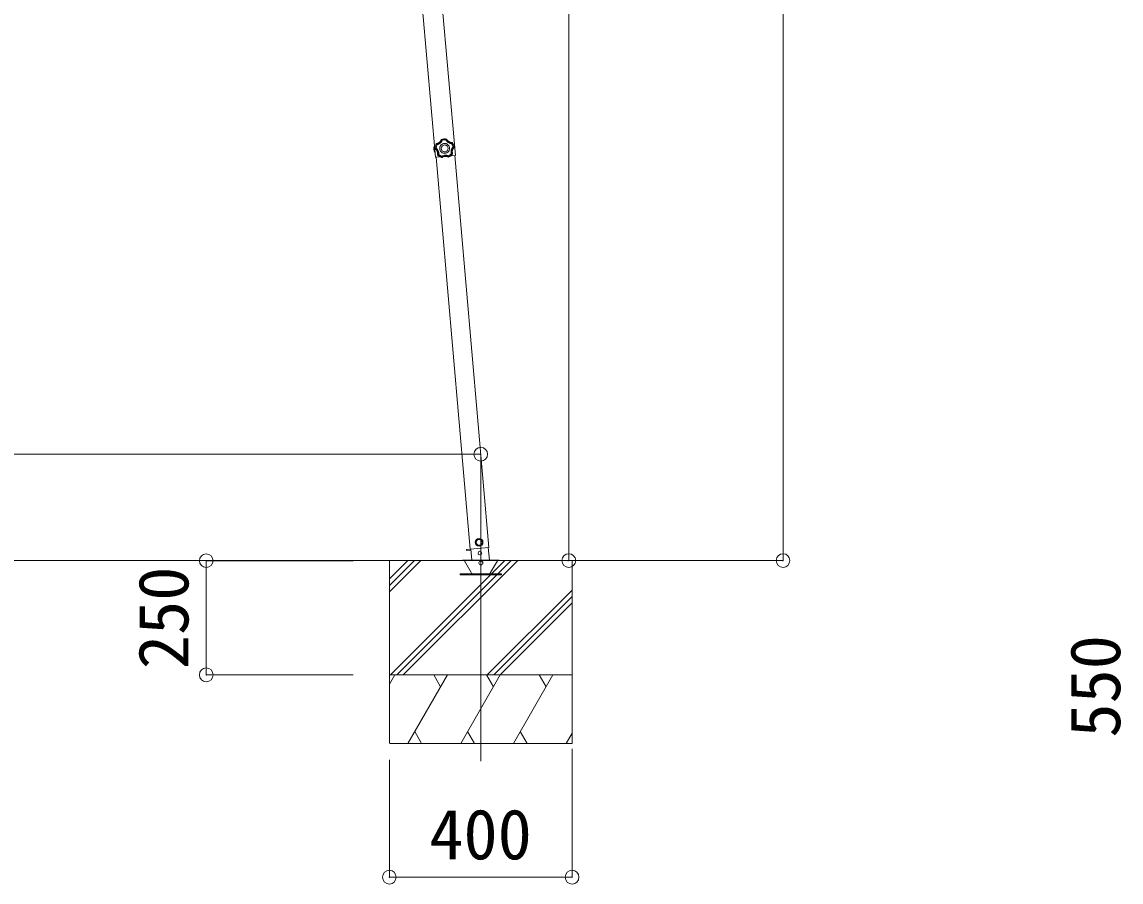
# Model space of a CAD drawing. Units: millimetres at full size. Extents: x -21204 to 8479, y -5853 to 7886.
# Drawn here: x -51 to 2355, y -1824 to 59 of the extents above; entities that cross this region are included whole.
import ezdxf
from ezdxf.enums import TextEntityAlignment as Align

# ---------------------------------------------------------------- set-up
doc = ezdxf.new("R2010")
doc.units = ezdxf.units.MM
doc.header["$LTSCALE"] = 30
doc.header["$PDMODE"] = 32
doc.header["$PDSIZE"] = 30
for name, color, linetype, lineweight in [('0-0_0', 7, 'Continuous', 9), ('0-A_寸法', 6, 'Continuous', 9), ('1-0_FRAME', 7, 'Continuous', 9), ('1-1_GLASS', 4, 'Continuous', 9), ('1-2_GLASS_SEAL', 7, 'Continuous', 9), ('1-8', 2, 'Continuous', 9), ('1-A', 6, 'Continuous', 9)]:
    doc.layers.add(name, color=color, linetype=linetype, lineweight=lineweight)
doc.styles.add('ＭＳ ゴシック', font='')
doc.styles.get('ＭＳ ゴシック').set_extended_font_data('MS Gothic')

msp = doc.modelspace()

# ---------------------------------------------------------------- linework, layer by layer
at = {"layer": '0-0_0', "color": 6}
for p, q in [((1615.28, -1120.76), (1615.28, 1964.44)), ((1146.26, 1763.04), (1146.26, -1120.76))]:
    msp.add_line(p, q, dxfattribs=at)
at = {"layer": '0-0_0'}
msp.add_line((-1438.62, -1120.81), (1483.2, -1120.81), dxfattribs=at)
at = {"layer": '0-A_寸法'}
for p, q in [((1146.26, -1120.76), (817.44, -1120.76)), ((1615.28, -1120.76), (1146.26, -1120.76))]:
    msp.add_line(p, q, dxfattribs=at)
for p in [(1146.26, -1120.76), (1615.28, -1120.76)]:
    msp.add_point(p, dxfattribs=at)
at = {"layer": '1-0_FRAME'}
for p, q in [((753.28, -1160.89), (793.36, -1120.82)), ((753.28, -1189.18), (821.64, -1120.82)), ((753.28, -1175.03), (807.5, -1120.82)), ((753.28, -1120.82), (753.28, -1520.82)), ((755.49, -1370.82), (1005.49, -1120.82)), ((769.63, -1370.82), (1019.63, -1120.82)), ((783.77, -1370.82), (1033.77, -1120.82)), ((1153.28, -1120.82), (1153.28, -1520.82)), ((967.62, -1370.82), (1153.28, -1185.16)), ((981.76, -1370.82), (1153.28, -1199.3)), ((995.9, -1370.82), (1153.28, -1213.44)), ((753.28, -1391.41), (765.17, -1370.81)), ((755.42, -1370.82), (1153.28, -1370.82)), ((794.04, -1520.81), (880.64, -1370.82)), ((865.64, -1396.8), (850.64, -1370.82)), ((909.51, -1520.82), (996.11, -1370.82)), ((981.11, -1396.8), (966.11, -1370.82)), ((1024.98, -1520.81), (1111.58, -1370.82)), ((1096.58, -1396.8), (1081.58, -1370.81)), ((809.04, -1494.84), (824.04, -1520.81)), ((924.51, -1494.83), (939.51, -1520.82)), ((1039.98, -1494.83), (1054.98, -1520.81)), ((1140.45, -1520.81), (1153.28, -1498.6)), ((755.42, -1520.82), (1148.01, -1520.82)), ((760.69, -1520.82), (1153.28, -1520.82))]:
    msp.add_line(p, q, dxfattribs=at)
at = {"layer": '1-1_GLASS'}
for p, q in [((727.73, 1711.98), (897.86, -233.3)), ((930.6, -1095.42), (855.52, -237)), ((971.44, -1091.85), (896.37, -233.43))]:
    msp.add_line(p, q, dxfattribs=at)
msp.add_lwpolyline([(683.9, 1708.15), (854.03, -237.13), (897.86, -233.3)], dxfattribs=at)
at = {"layer": '1-2_GLASS_SEAL'}
for p, q in [((851.21, -213.59), (851.92, -213.52)), ((851.21, -213.59), (851.78, -220.06)), ((851.92, -213.52), (853.06, -226.47)), ((856.48, -207.54), (856.1, -207.79)), ((856.48, -207.54), (856.1, -207.79)), ((856.37, -208.07), (856.1, -207.79)), ((856.75, -207.82), (856.37, -208.07)), ((856.75, -207.82), (856.37, -208.07)), ((856.48, -207.54), (856.75, -207.82)), ((867.45, -198.27), (867.14, -198.6)), ((867.45, -198.27), (867.14, -198.6)), ((867.37, -198.91), (867.14, -198.6)), ((867.69, -198.58), (867.37, -198.91)), ((867.69, -198.58), (867.37, -198.91)), ((867.45, -198.27), (867.69, -198.58)), ((878.35, -197.83), (878.54, -197.49)), ((878.71, -198.12), (878.35, -197.83)), ((878.71, -198.12), (878.35, -197.83)), ((878.9, -197.78), (878.54, -197.49)), ((878.9, -197.78), (878.54, -197.49)), ((878.9, -197.78), (878.71, -198.12)), ((890.47, -205.46), (890.69, -205.15)), ((890.88, -205.66), (890.47, -205.46)), ((890.88, -205.66), (890.47, -205.46)), ((891.1, -205.35), (890.69, -205.15)), ((891.1, -205.35), (890.69, -205.15)), ((891.1, -205.35), (890.88, -205.66)), ((894.72, -216.01), (894.88, -215.57)), ((894.73, -216.01), (894.88, -215.58)), ((895.1, -216.08), (894.73, -216.01)), ((894.88, -215.58), (895.27, -215.65)), ((895.1, -216.08), (895.27, -215.65)), ((895.1, -216.08), (895.27, -215.65)), ((852.35, -226.54), (851.78, -220.06)), ((852.35, -226.54), (853.06, -226.47)), ((853.41, -218.57), (853.78, -218.45)), ((853.41, -218.57), (853.63, -218.97)), ((853.41, -218.57), (853.63, -218.97)), ((854, -218.85), (853.63, -218.97)), ((853.78, -218.45), (854, -218.85)), ((853.78, -218.45), (854, -218.85)), ((858.84, -231.87), (859.19, -231.7)), ((858.84, -231.87), (858.96, -232.31)), ((858.84, -231.87), (858.96, -232.31)), ((859.31, -232.15), (858.96, -232.31)), ((859.19, -231.7), (859.31, -232.15)), ((859.19, -231.7), (859.31, -232.15)), ((868.38, -237.81), (868.83, -237.73)), ((868.38, -237.81), (868.83, -237.73)), ((868.39, -238.2), (868.38, -237.81)), ((868.39, -238.2), (868.84, -238.12)), ((868.39, -238.2), (868.84, -238.12)), ((868.83, -237.73), (868.84, -238.12)), ((882.66, -236.76), (883.12, -236.78)), ((882.71, -237.15), (882.66, -236.76)), ((882.66, -236.76), (883.12, -236.78)), ((882.71, -237.15), (883.17, -237.17)), ((882.71, -237.15), (883.17, -237.17)), ((883.12, -236.78), (883.17, -237.17)), ((891.31, -229.91), (891.37, -229.46)), ((891.31, -229.91), (891.37, -229.46)), ((891.68, -230.03), (891.31, -229.91)), ((891.37, -229.46), (891.74, -229.57)), ((891.68, -230.03), (891.74, -229.57)), ((891.68, -230.03), (891.74, -229.57)), ((922.1, -1096.46), (931.96, -1095.59)), ((922.1, -1096.46), (922.27, -1098.45)), ((932.14, -1097.59), (922.27, -1098.45)), ((930.54, -1095.42), (971.38, -1091.85)), ((931.94, -1095.3), (934.08, -1119.8)), ((972.42, -1119.81), (969.99, -1091.97)), ((993.78, -1119.81), (913.78, -1119.81)), ((913.78, -1119.81), (993.78, -1119.81)), ((913.78, -1120.81), (913.78, -1119.81)), ((913.78, -1120.81), (993.78, -1120.81)), ((932.47, -1146.81), (917.75, -1121.31)), ((989.81, -1121.31), (975.09, -1146.81)), ((993.78, -1120.81), (993.78, -1119.81)), ((993.78, -1119.81), (993.78, -1120.81))]:
    msp.add_line(p, q, dxfattribs=at)
for points in [[(856.1, -207.79), (854.89, -210.33), (854.03, -213), (853.53, -215.76), (853.41, -218.57)], [(856.1, -207.79), (854.89, -210.33), (854.03, -213), (853.54, -215.76), (853.41, -218.57)], [(856.37, -208.07), (855.21, -210.52), (854.39, -213.09), (853.91, -215.74), (853.78, -218.45)], [(856.37, -208.07), (856.38, -208.09), (856.39, -208.1), (856.41, -208.13), (856.44, -208.17), (856.48, -208.21), (856.52, -208.26), (856.57, -208.32), (856.63, -208.39), (856.69, -208.46), (856.75, -208.54), (856.83, -208.63), (856.99, -208.81), (857.15, -209), (857.29, -209.16), (857.39, -209.27), (857.48, -209.37), (857.58, -209.48), (857.68, -209.59), (857.77, -209.7), (856.33, -213.57), (855.78, -217.67)], [(867.14, -198.6), (866.93, -199.24), (866.69, -199.87), (866.46, -200.4), (866.31, -200.7), (866.16, -201), (865.99, -201.3), (865.82, -201.59), (865.64, -201.87), (865.02, -202.76), (864.15, -203.77), (863.17, -204.68), (862.1, -205.49), (860.95, -206.17), (859.97, -206.63), (859.66, -206.76), (859.34, -206.88), (859.03, -206.99), (858.71, -207.09), (858.38, -207.18), (857.81, -207.32), (857.15, -207.45), (856.48, -207.54)], [(856.75, -207.82), (857.41, -207.73), (858.06, -207.6), (858.63, -207.46), (858.95, -207.37), (859.27, -207.27), (859.58, -207.16), (859.89, -207.04), (860.2, -206.92), (860.7, -206.7), (861.28, -206.4), (861.85, -206.08), (862.16, -205.88), (862.44, -205.7), (862.71, -205.51), (862.97, -205.31), (863.23, -205.11), (863.74, -204.68), (864.67, -203.75), (865.49, -202.72), (866.03, -201.92), (866.36, -201.35), (866.66, -200.76), (866.93, -200.16), (867.16, -199.54), (867.37, -198.91)], [(856.75, -207.82), (856.76, -207.83), (856.77, -207.85), (856.78, -207.89), (856.8, -207.93), (856.83, -207.98), (856.86, -208.04), (856.89, -208.1), (856.93, -208.18), (856.98, -208.26), (857.02, -208.35), (857.08, -208.46), (857.19, -208.67), (857.32, -208.89), (857.42, -209.08), (857.49, -209.2), (857.56, -209.32), (857.63, -209.44), (857.7, -209.57), (857.77, -209.7)], [(867.37, -198.91), (867.4, -198.94), (867.48, -198.99), (867.59, -199.08), (867.74, -199.19), (867.91, -199.33), (868.11, -199.48), (868.33, -199.66), (868.56, -199.84), (868.8, -200.04), (869.04, -200.25), (868.79, -200.9), (868.51, -201.53), (868.24, -202.09), (868.07, -202.39), (867.9, -202.7), (867.72, -202.99), (867.53, -203.29), (867.34, -203.58), (866.72, -204.42), (865.81, -205.45), (864.81, -206.4), (864.45, -206.7), (864.17, -206.91), (863.89, -207.12), (863.61, -207.32), (863.32, -207.52), (862.94, -207.76), (862.34, -208.11), (861.73, -208.43), (861.1, -208.71), (860.46, -208.97), (859.81, -209.2), (859.14, -209.4), (858.46, -209.56), (857.77, -209.7)], [(885.18, -217.33), (885.04, -216.23), (884.81, -215.17), (884.47, -214.16), (884.04, -213.2), (883.52, -212.29), (882.92, -211.44), (882.24, -210.65), (881.49, -209.93), (880.68, -209.29), (879.8, -208.73), (878.88, -208.25), (877.91, -207.87), (876.89, -207.57), (875.84, -207.38), (874.76, -207.29), (873.65, -207.31), (872.56, -207.44), (871.5, -207.68), (870.49, -208.02), (869.52, -208.45), (868.61, -208.97), (867.76, -209.57), (866.98, -210.25), (866.26, -211), (865.62, -211.81), (865.06, -212.68), (864.58, -213.61), (864.19, -214.58), (863.9, -215.6), (863.7, -216.65), (863.62, -217.73), (863.64, -218.83), (863.77, -219.93), (864.01, -220.99), (864.35, -222), (864.78, -222.97), (865.3, -223.88), (865.9, -224.73), (866.58, -225.51)], [(878.54, -197.49), (875.75, -197.12), (872.94, -197.13), (870.17, -197.51), (867.45, -198.27)], [(878.54, -197.49), (875.75, -197.12), (872.94, -197.13), (870.17, -197.51), (867.45, -198.27)], [(878.35, -197.83), (875.66, -197.49), (872.97, -197.5), (870.3, -197.87), (867.69, -198.58)], [(867.69, -198.58), (867.71, -198.61), (867.78, -198.68), (867.87, -198.79), (867.99, -198.94), (868.13, -199.11), (868.29, -199.3), (868.47, -199.52), (868.65, -199.75), (868.85, -199.99), (869.04, -200.25)], [(877.24, -199.67), (873.11, -199.5), (869.04, -200.25)], [(878.35, -197.83), (878.33, -197.87), (878.28, -197.95), (878.2, -198.07), (878.1, -198.23), (877.98, -198.42), (877.85, -198.64), (877.71, -198.87), (877.56, -199.13), (877.4, -199.4), (877.24, -199.67)], [(878.71, -198.12), (878.68, -198.15), (878.61, -198.22), (878.51, -198.32), (878.38, -198.45), (878.23, -198.61), (878.05, -198.79), (877.86, -198.99), (877.66, -199.21), (877.45, -199.44), (877.24, -199.67)], [(890.47, -205.46), (890.45, -205.51), (890.42, -205.59), (890.37, -205.73), (890.31, -205.9), (890.24, -206.11), (890.15, -206.35), (890.05, -206.61), (889.95, -206.88), (889.83, -207.17), (889.71, -207.47), (889.01, -207.43), (888.31, -207.36), (887.61, -207.25), (886.92, -207.11), (886.24, -206.94), (885.24, -206.63), (883.96, -206.1), (882.73, -205.45), (882.2, -205.12), (881.91, -204.93), (881.62, -204.73), (881.34, -204.52), (881.06, -204.3), (880.73, -204.03), (880.21, -203.56), (879.71, -203.08), (879.23, -202.56), (878.78, -202.03), (878.35, -201.47), (877.95, -200.89), (877.58, -200.29), (877.24, -199.67)], [(878.71, -198.12), (879, -198.71), (879.32, -199.29), (879.67, -199.86), (880.06, -200.4), (880.47, -200.92), (880.9, -201.42), (881.36, -201.89), (881.84, -202.34), (882.17, -202.62), (882.43, -202.83), (882.69, -203.03), (882.96, -203.22), (883.24, -203.41), (883.61, -203.65), (884.77, -204.27), (885.98, -204.77), (886.93, -205.05), (887.25, -205.13), (887.58, -205.21), (887.9, -205.27), (888.23, -205.32), (888.56, -205.37), (889.14, -205.43), (889.8, -205.46), (890.47, -205.46)], [(890.69, -205.15), (890.02, -205.15), (889.35, -205.12), (888.77, -205.06), (888.43, -205.01), (888.1, -204.96), (887.77, -204.89), (887.44, -204.82), (887.12, -204.74), (886.08, -204.42), (884.85, -203.9), (883.68, -203.25), (882.58, -202.48), (881.58, -201.61), (880.84, -200.82), (880.62, -200.56), (880.41, -200.29), (880.21, -200.02), (880.01, -199.75), (879.82, -199.47), (879.51, -198.97), (879.19, -198.38), (878.9, -197.78)], [(891.37, -229.46), (891.33, -229.45), (891.23, -229.45), (891.09, -229.45), (890.9, -229.45), (890.68, -229.44), (890.43, -229.43), (890.16, -229.42), (889.86, -229.4), (889.55, -229.38), (889.23, -229.36), (889.05, -228.68), (888.9, -227.99), (888.79, -227.3), (888.71, -226.6), (888.66, -225.89), (888.65, -224.85), (888.75, -223.46), (888.99, -222.09), (889.14, -221.49), (889.23, -221.15), (889.34, -220.82), (889.45, -220.48), (889.57, -220.15), (889.73, -219.75), (890.01, -219.11), (890.32, -218.49), (890.66, -217.88), (891.03, -217.28), (891.43, -216.7), (891.86, -216.14), (892.31, -215.6), (892.79, -215.09)], [(890.88, -205.66), (890.86, -205.7), (890.81, -205.78), (890.73, -205.9), (890.63, -206.06), (890.51, -206.25), (890.38, -206.46), (890.23, -206.7), (890.06, -206.95), (889.89, -207.2), (889.71, -207.47)], [(892.79, -215.09), (891.68, -211.11), (889.71, -207.47)], [(894.73, -216.01), (894.25, -216.47), (893.79, -216.95), (893.37, -217.46), (892.97, -217.99), (892.6, -218.54), (892.26, -219.11), (891.95, -219.69), (891.68, -220.28), (891.51, -220.69), (891.39, -221), (891.28, -221.31), (891.18, -221.63), (891.09, -221.95), (890.98, -222.38), (890.75, -223.67), (890.65, -224.98), (890.67, -225.97), (890.69, -226.3), (890.72, -226.63), (890.76, -226.96), (890.81, -227.28), (890.87, -227.61), (890.99, -228.18), (891.16, -228.82), (891.37, -229.46)], [(894.88, -215.57), (894.38, -212.92), (893.53, -210.35), (892.36, -207.93), (890.88, -205.66)], [(891.74, -229.57), (891.53, -228.93), (891.36, -228.28), (891.23, -227.71), (891.17, -227.38), (891.12, -227.05), (891.08, -226.72), (891.05, -226.38), (891.03, -226.05), (891.01, -224.96), (891.12, -223.63), (891.38, -222.32), (891.77, -221.04), (892.29, -219.81), (892.82, -218.86), (892.99, -218.57), (893.18, -218.29), (893.37, -218.02), (893.57, -217.75), (893.78, -217.48), (894.16, -217.03), (894.62, -216.54), (895.1, -216.08)], [(895.27, -215.65), (894.75, -212.88), (893.88, -210.22), (892.66, -207.69), (891.1, -205.35)], [(895.27, -215.65), (894.75, -212.88), (893.88, -210.22), (892.66, -207.69), (891.11, -205.34)], [(894.88, -215.57), (894.84, -215.56), (894.75, -215.54), (894.61, -215.5), (894.43, -215.46), (894.21, -215.41), (893.97, -215.35), (893.7, -215.28), (893.41, -215.22), (893.1, -215.15), (892.79, -215.09)], [(894.72, -216.01), (894.69, -215.99), (894.6, -215.94), (894.47, -215.88), (894.31, -215.8), (894.11, -215.7), (893.88, -215.59), (893.63, -215.47), (893.36, -215.34), (893.08, -215.22), (892.79, -215.09)], [(853.63, -218.97), (854.18, -219.37), (854.7, -219.79), (855.14, -220.18), (855.38, -220.41), (855.61, -220.65), (855.84, -220.9), (856.07, -221.15), (856.28, -221.41), (856.93, -222.28), (857.62, -223.42), (858.19, -224.63), (858.62, -225.9), (858.92, -227.2), (859.06, -228.27), (859.08, -228.61), (859.1, -228.94), (859.1, -229.28), (859.1, -229.62), (859.09, -229.95), (859.04, -230.54), (858.96, -231.21), (858.84, -231.87)], [(853.78, -218.45), (853.82, -218.43), (853.91, -218.39), (854.04, -218.34), (854.22, -218.27), (854.42, -218.19), (854.66, -218.09), (854.92, -217.99), (855.2, -217.89), (855.49, -217.78), (855.78, -217.67)], [(854, -218.85), (854.03, -218.83), (854.11, -218.77), (854.23, -218.69), (854.38, -218.59), (854.56, -218.46), (854.77, -218.32), (855, -218.17), (855.25, -218.01), (855.52, -217.84), (855.78, -217.67), (856.33, -218.11), (856.85, -218.58), (857.29, -219.01), (857.53, -219.26), (857.76, -219.52), (857.99, -219.78), (858.21, -220.05), (858.43, -220.32), (859.04, -221.17), (859.74, -222.35), (860.33, -223.6), (860.5, -224.04), (860.62, -224.36), (860.74, -224.69), (860.84, -225.02), (860.93, -225.36), (861.05, -225.8), (861.19, -226.48), (861.3, -227.15), (861.39, -227.84), (861.43, -228.53), (861.45, -229.22), (861.43, -229.92), (861.38, -230.62), (861.29, -231.31)], [(859.19, -231.7), (859.31, -231.05), (859.39, -230.39), (859.43, -229.8), (859.44, -229.47), (859.45, -229.14), (859.44, -228.81), (859.42, -228.48), (859.4, -228.15), (859.34, -227.6), (859.24, -226.96), (859.11, -226.31), (859.02, -225.96), (858.93, -225.64), (858.84, -225.33), (858.73, -225.01), (858.61, -224.7), (858.36, -224.09), (857.76, -222.91), (857.04, -221.81), (856.45, -221.06), (856.01, -220.57), (855.54, -220.1), (855.05, -219.66), (854.54, -219.24), (854, -218.85)], [(858.96, -232.31), (861, -234.25), (863.28, -235.89), (865.75, -237.21), (868.38, -238.2)], [(858.96, -232.31), (861.01, -234.25), (863.28, -235.89), (865.75, -237.21), (868.39, -238.2)], [(859.19, -231.7), (859.23, -231.7), (859.33, -231.68), (859.47, -231.66), (859.65, -231.63), (859.87, -231.59), (860.12, -231.55), (860.39, -231.5), (860.68, -231.44), (860.98, -231.38), (861.29, -231.31)], [(859.31, -232.15), (859.36, -232.13), (859.45, -232.09), (859.58, -232.04), (859.75, -231.97), (859.96, -231.89), (860.19, -231.79), (860.45, -231.68), (860.72, -231.56), (861, -231.44), (861.29, -231.31)], [(859.31, -232.15), (861.29, -234), (863.47, -235.58), (865.85, -236.85), (868.38, -237.81)], [(861.29, -231.31), (864.54, -233.88), (868.27, -235.67)], [(866.58, -225.51), (867.32, -226.23), (868.14, -226.87), (869.01, -227.43), (869.94, -227.91), (870.91, -228.3), (871.92, -228.59), (872.97, -228.78), (874.05, -228.87), (875.16, -228.85), (876.26, -228.72), (877.31, -228.48), (878.33, -228.14), (879.29, -227.71), (880.2, -227.19), (881.05, -226.59), (881.84, -225.91), (882.55, -225.17), (883.2, -224.35), (883.76, -223.48), (884.24, -222.55), (884.62, -221.58), (884.92, -220.57), (885.11, -219.52), (885.2, -218.43), (885.18, -217.33)], [(868.83, -237.73), (868.82, -237.69), (868.79, -237.6), (868.75, -237.46), (868.7, -237.28), (868.64, -237.07), (868.57, -236.83), (868.49, -236.56), (868.42, -236.27), (868.34, -235.97), (868.27, -235.67), (868.86, -235.28), (869.46, -234.93), (870.09, -234.61), (870.73, -234.31), (871.38, -234.05), (872.37, -233.72), (873.72, -233.39), (875.1, -233.19), (875.72, -233.15), (876.07, -233.13), (876.42, -233.13), (876.77, -233.13), (877.12, -233.14), (877.56, -233.17), (878.25, -233.24), (878.94, -233.34), (879.62, -233.47), (880.3, -233.64), (880.98, -233.84), (881.64, -234.08), (882.3, -234.34), (882.93, -234.64)], [(868.38, -237.81), (868.38, -237.77), (868.37, -237.67), (868.36, -237.53), (868.35, -237.34), (868.33, -237.12), (868.32, -236.87), (868.3, -236.59), (868.29, -236.29), (868.27, -235.98), (868.27, -235.67)], [(882.66, -236.76), (882.07, -236.45), (881.47, -236.17), (880.86, -235.92), (880.23, -235.71), (879.59, -235.52), (878.95, -235.38), (878.3, -235.26), (877.65, -235.19), (877.21, -235.15), (876.88, -235.14), (876.55, -235.13), (876.22, -235.13), (875.89, -235.14), (875.45, -235.17), (874.14, -235.35), (872.87, -235.66), (871.93, -235.98), (871.63, -236.11), (871.32, -236.24), (871.02, -236.38), (870.72, -236.53), (870.43, -236.68), (869.92, -236.98), (869.37, -237.34), (868.83, -237.73)], [(868.84, -238.12), (869.38, -237.72), (869.94, -237.35), (870.45, -237.06), (870.74, -236.9), (871.04, -236.75), (871.35, -236.61), (871.66, -236.47), (871.97, -236.35), (873, -236), (874.29, -235.69), (875.62, -235.53), (876.96, -235.51), (878.29, -235.63), (879.36, -235.83), (879.68, -235.91), (880.01, -236), (880.33, -236.1), (880.65, -236.21), (880.96, -236.32), (881.51, -236.54), (882.12, -236.83), (882.71, -237.15)], [(882.66, -236.76), (882.67, -236.72), (882.68, -236.63), (882.7, -236.49), (882.73, -236.3), (882.76, -236.08), (882.8, -235.83), (882.83, -235.56), (882.87, -235.26), (882.9, -234.96), (882.93, -234.64)], [(882.93, -234.64), (886.38, -232.35), (889.23, -229.36)], [(883.12, -236.78), (883.12, -236.74), (883.11, -236.64), (883.1, -236.5), (883.09, -236.31), (883.07, -236.09), (883.05, -235.84), (883.03, -235.56), (883, -235.27), (882.97, -234.96), (882.93, -234.64)], [(883.12, -236.78), (885.49, -235.48), (887.67, -233.89), (889.61, -232.02), (891.31, -229.91)], [(883.17, -237.17), (885.64, -235.82), (887.91, -234.17), (889.93, -232.23), (891.68, -230.03)], [(883.17, -237.17), (885.64, -235.82), (887.9, -234.17), (889.93, -232.23), (891.68, -230.03)], [(891.31, -229.91), (891.27, -229.9), (891.17, -229.88), (891.03, -229.84), (890.85, -229.8), (890.64, -229.74), (890.39, -229.68), (890.12, -229.61), (889.84, -229.53), (889.54, -229.45), (889.23, -229.36)], [(993.78, -1120.81), (913.78, -1120.81), (913.78, -1119.81)]]:
    msp.add_lwpolyline(points, dxfattribs=at)
for points in [[(881.89, -217.56), (881.63, -216.06), (881.1, -214.69), (880.32, -213.46), (879.33, -212.42), (878.16, -211.58), (876.84, -210.98), (875.4, -210.64), (873.88, -210.6), (872.39, -210.85), (871.01, -211.39), (869.79, -212.17), (868.74, -213.16), (867.91, -214.33), (867.31, -215.65), (866.97, -217.09), (866.92, -218.6), (867.18, -220.1), (867.71, -221.48), (868.49, -222.7), (869.48, -223.74), (870.66, -224.58), (871.98, -225.18), (873.41, -225.52), (874.93, -225.57), (876.43, -225.31), (877.8, -224.77), (879.03, -224), (880.07, -223), (880.91, -221.83), (881.51, -220.51), (881.84, -219.08)], [(949.18, -1073.2), (943.03, -1077.51), (943.68, -1084.99), (950.48, -1088.16), (956.63, -1083.85), (955.98, -1076.38)], [(998.53, -1151.81), (998.53, -1149.81), (908.53, -1149.81), (908.53, -1151.81)]]:
    msp.add_lwpolyline(points, close=True, dxfattribs=at)
for centre, radius in [((949.83, -1080.68), 8.5), ((949.83, -1080.68), 7.7), ((949.83, -1080.68), 6.5), ((951.49, -1104.23), 4)]:
    msp.add_circle(centre, radius, dxfattribs=at)
for centre, radius, start, end in [((870.62, -218.41), 20, 166.03143, 203.96257), ((916.88, -1121.81), 1, 29.997, 89.997), ((953.78, -1125.81), 4.25, 183.36929, 176.62471), ((990.68, -1121.81), 1, 89.997, 149.997), ((937.67, -1143.81), 6, 209.997, 269.997), ((969.89, -1143.81), 6, 269.997, 329.997)]:
    msp.add_arc(centre, radius, start, end, dxfattribs=at)
at = {"layer": '1-8'}
msp.add_line((953.39, -1559.91), (953.39, -1115.72), dxfattribs=at)
at = {"layer": '1-A'}
for p, q in [((-1438.62, -887.86), (953.39, -887.86)), ((953.39, -887.86), (953.39, -1120.82)), ((352.36, -1120.82), (674, -1120.82)), ((352.36, -1370.82), (352.36, -1120.82)), ((352.36, -1370.82), (674, -1370.82)), ((1153.28, -1813.87), (1153.28, -1533.16)), ((753.28, -1813.87), (753.28, -1556.81)), ((753.28, -1813.87), (1153.28, -1813.87))]:
    msp.add_line(p, q, dxfattribs=at)
for p in [(953.39, -887.86), (352.36, -1120.82), (352.36, -1370.82), (753.28, -1813.87), (1153.28, -1813.87)]:
    msp.add_point(p, dxfattribs=at)

# ---------------------------------------------------------------- texts
at = {"layer": '0-A_寸法', "color": 7, "style": 'ＭＳ ゴシック'}
msp.add_text('550', height=110, rotation=90, dxfattribs=at).set_placement((2386.58, -1508.26), align=Align.BOTTOM_LEFT)
at = {"layer": '1-A', "color": 7, "style": 'ＭＳ ゴシック'}
msp.add_text('250', height=110, rotation=90, dxfattribs=at).set_placement((346.36, -1358.32), align=Align.BOTTOM_LEFT)
msp.add_text('400', height=110, dxfattribs=at).set_placement((840.78, -1807.87), align=Align.BOTTOM_LEFT)

doc.saveas('drawing.dxf')
